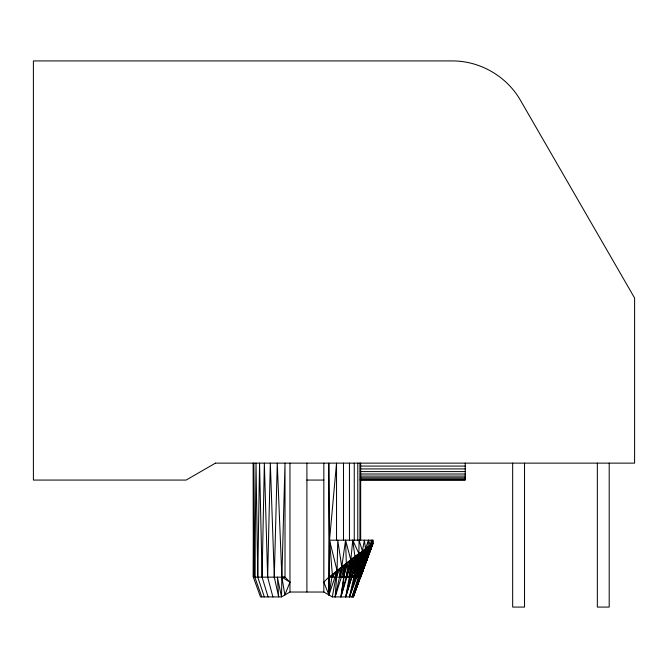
<?xml version="1.0" encoding="UTF-8"?>
<svg xmlns="http://www.w3.org/2000/svg" width="668" height="668" viewBox="0 0 668 668"><rect width="100%" height="100%" fill="white"/><g stroke="black" fill="none" stroke-linecap="round" stroke-linejoin="round"><path stroke-width="1" d="M261.789 596.916L254.817 577.144L256.019 463.133L257.764 577.144L264.336 596.916M257.764 577.144L259.551 463.133L262.073 577.144L268.077 596.916M339.803 577.144L339.937 568.385L354.7 556.761L348.905 577.144L352.729 558.264L346.107 577.144L348.621 561.446L343.068 577.144L344.337 564.827L339.803 577.144L342.158 566.581M335.144 596.916L341.765 566.898L337.741 540.187L337.089 570.731L335.144 596.916L345.548 563.875L340.914 596.916L352.712 558.289L345.732 596.916L358.875 553.613L359.092 540.187L362.382 551.016L349.464 596.916L368.085 546.875L368.519 540.187L370.197 545.364L352.019 596.916L368.085 546.875L346.375 563.207M336.538 540.187L336.538 463.133L329.516 540.187L332.355 574.714L328.923 594.963L328.79 463.133L329.516 540.187L372.769 540.187L372.711 543.577L360.628 577.144L328.79 577.144L323.838 582.145L328.923 594.963L337.089 570.731L346.325 563.258L345.565 540.187L350.784 559.759L340.914 596.916L346.325 563.258M262.073 577.144L264.361 463.133L267.643 577.144L272.895 596.916M267.643 577.144L270.323 463.133L274.298 577.144L278.665 596.916L277.362 577.144L281.504 596.916L260.495 596.916L253.322 577.144L253.13 463.133M274.298 577.144L277.27 463.133L281.871 577.144L281.504 596.916L289.97 592.032L323.838 592.032L332.305 596.916L353.314 596.916L372.953 543.41L372.769 540.187L353.314 596.916L357.213 585.018M328.923 594.963L329.516 540.187L337.089 570.731L332.305 596.916M372.769 540.187L372.644 543.627L353.314 596.916L371.709 544.286L371.341 540.187L370.197 545.364L367.45 547.326L357.28 577.144L366.198 548.228L364.853 549.213L355.635 577.144L363.384 550.282L362.223 551.133M350.85 559.717L352.746 540.187L358.875 553.613M341.765 566.898L345.565 540.187M332.672 577.144L333.223 573.971L339.937 568.385L336.33 577.144L335.47 572.075L332.672 577.144L331.378 575.549L333.223 573.971M362.382 551.016L364.402 540.187L365.496 548.745L349.464 596.916L359.075 553.463L360.152 552.661L353.681 577.144L363.384 550.282M336.33 577.144L337.707 570.213M360.152 552.661L351.435 577.144L356.587 555.325L359.067 553.471L345.732 596.916L354.95 556.569L352.746 540.187M343.068 577.144L346.508 563.107M346.107 577.144L350.708 559.826M351.435 577.144L358.424 553.956M353.681 577.144L361.822 551.426M358.616 577.144L369.588 545.798L370.464 545.171L358.616 577.144L368.569 546.524L368.193 546.791M372.903 543.535L360.628 577.144L372.953 543.41L371.742 544.27L360.294 577.144L372.326 543.852L359.618 577.144L370.464 545.171M348.905 577.144L356.587 555.325L354.875 556.628M365.496 548.745L368.519 540.187M359.618 577.144L371.216 544.637L352.019 596.916M355.635 577.144L366.198 548.228M357.28 577.144L368.569 546.524M360.294 577.144L372.953 543.41M289.97 582.145L284.885 594.963L281.871 577.144L285.011 463.133L285.011 577.144L289.97 582.145L281.871 577.144L285.044 577.177L253.322 577.144L253.857 463.133L254.817 577.144M331.378 575.549L329.516 577.144L337.089 570.731M370.264 545.313L371.633 544.345M360.227 466.072L465.245 466.072M360.227 468.919L465.245 468.919M360.227 471.6L465.245 471.6M360.227 474.013L465.245 474.013M360.227 476.1L465.245 476.1M360.227 477.795L465.245 477.795M360.227 479.048L465.245 479.048M360.227 479.808L465.245 479.808M306.904 480.067L323.838 480.067M360.227 480.067L465.245 480.067L465.245 463.133M609.199 463.133L609.199 607.078L597.342 607.078L597.342 463.133M524.522 463.133L524.522 607.078L512.665 607.078L512.665 463.133M360.67 463.133L360.67 540.187M359.943 463.133L359.943 540.187M357.789 463.133L357.789 540.187M354.257 463.133L354.257 540.187M349.447 463.133L349.447 540.187M343.486 463.133L343.486 540.187M323.838 463.133L323.838 592.032M306.904 463.133L306.904 592.032M289.97 463.133L289.97 592.032M215.455 463.133L186.121 480.067L33.4 480.067L33.4 60.922L452.737 60.922C480.092 60.98 506.478 76.21 520.205 99.874L634.6 298.011L634.6 463.133L215.455 463.133"/></g></svg>
